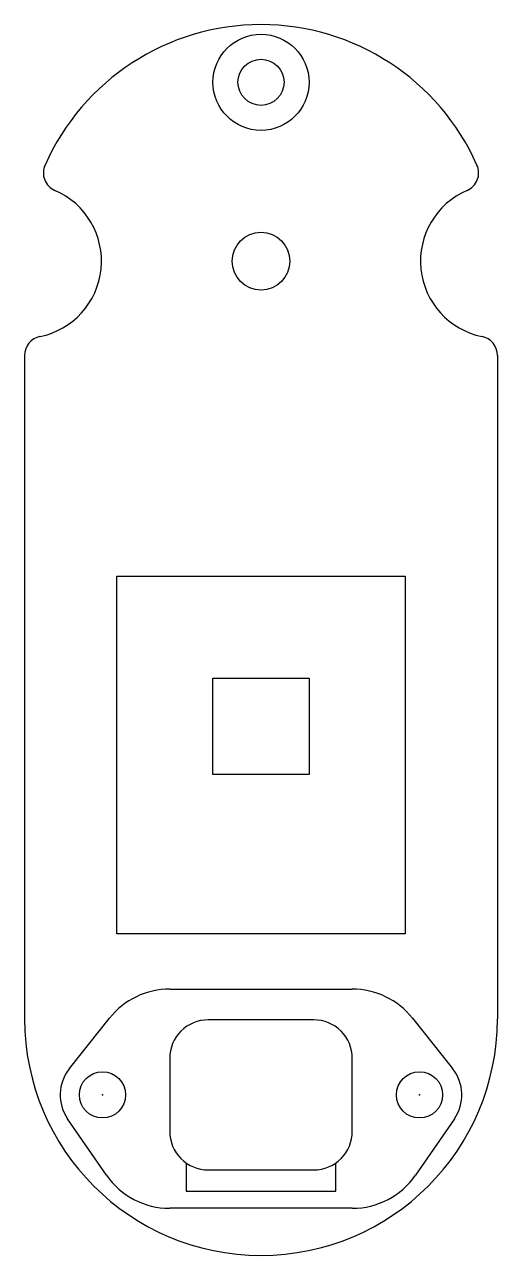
# Model space of a CAD drawing. Header units: millimetres. Extents: x -12.3 to 12.3, y -51.7 to 12.3.
import ezdxf

# ---------------------------------------------------------------- set-up
doc = ezdxf.new("R2010")
doc.units = ezdxf.units.MM
doc.layers.get('0').update_dxf_attribs({"linetype": 'CONTINUOUS'})

msp = doc.modelspace()

# ---------------------------------------------------------------- linework, layer by layer
for p, q in [((-12.3, -4.899), (-12.3, -39.4)), ((12.3, -4.899), (12.3, -39.4)), ((-4.75, -37.853), (4.75, -37.853)), ((-9.97, -41.981), (-7.876, -39.358)), ((7.876, -39.358), (9.97, -41.981)), ((-8.041, -47.526), (-10.06, -44.603)), ((10.06, -44.603), (8.041, -47.526)), ((-3.9, -46.889), (-3.9, -48.353)), ((3.9, -48.353), (3.9, -46.889)), ((-3.9, -48.353), (3.9, -48.353)), ((4.75, -49.253), (-4.75, -49.253))]:
    msp.add_line(p, q)
for points in [[(7.5, -16.386), (7.5, -34.986), (-7.5, -34.986), (-7.5, -16.386)], [(-2.5, -26.686), (-2.5, -21.686), (2.5, -21.686), (2.5, -26.686)]]:
    msp.add_lwpolyline(points, close=True)
msp.add_lwpolyline([(-2.75, -47.253), (2.75, -47.253, 0.414214), (4.75, -45.253), (4.75, -41.453, 0.414214), (2.75, -39.453), (-2.75, -39.453, 0.414214), (-4.75, -41.453), (-4.75, -45.253, 0.414214)], format="xyb", close=True)
for centre, radius in [((0, 9.3), 2.5), ((0, 9.3), 1.2), ((0, 0), 1.5), ((-8.25, -43.353), 1.2), ((8.25, -43.353), 1.2)]:
    msp.add_circle(centre, radius)
for centre, radius, start, end in [((0, 0), 12.3, 23.98346, 156.01654), ((-10.324, 4.593), 1, 156.01654, 246.72642), ((10.324, 4.593), 1, -66.72642, 23.98346), ((-12.3, 0), 4, -78.46304, 66.72642), ((12.3, 0), 4, 113.27358, 258.46304), ((-11.3, -4.899), 1, 101.53696, 180), ((11.3, -4.899), 1, 0, 78.46304), ((-4.75, -41.853), 4, 90, 141.4085), ((4.75, -41.853), 4, 38.5915, 90), ((0, -39.4), 12.3, -180, 0), ((-8.25, -43.353), 2.2, 141.4085, 214.63346), ((8.25, -43.353), 2.2, -34.63346, 38.5915), ((-4.75, -45.253), 4, 214.63346, 270), ((4.75, -45.253), 4, 270, 325.36654)]:
    msp.add_arc(centre, radius, start, end)
for p in [(-8.25, -43.353), (8.25, -43.353)]:
    msp.add_point(p)

doc.saveas('drawing.dxf')
